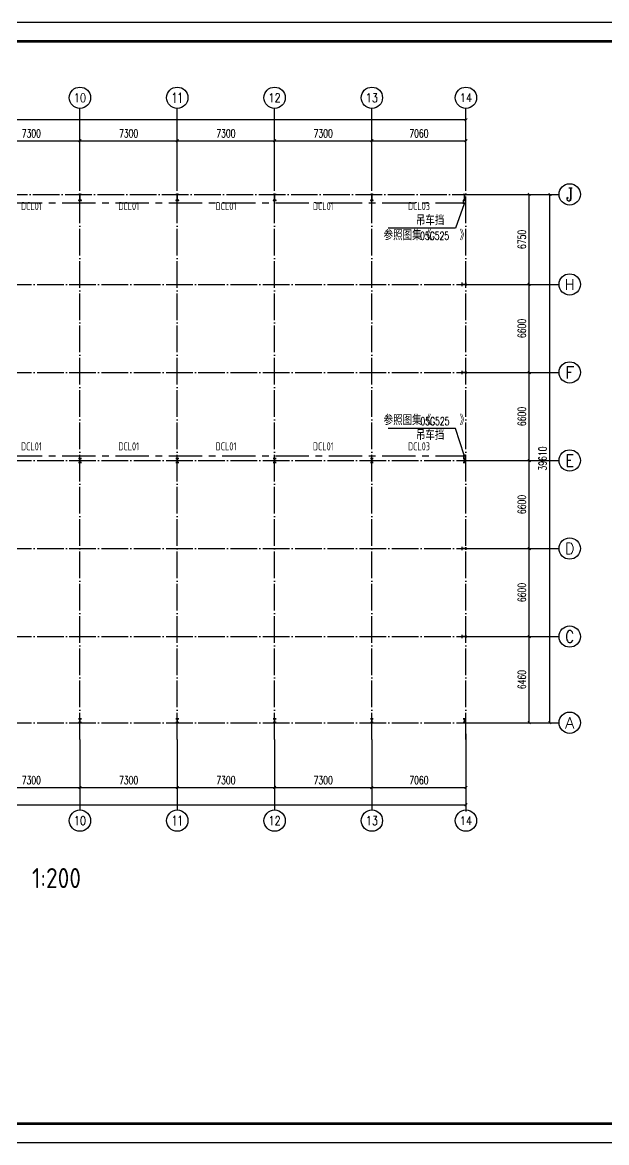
# Model space of a CAD drawing. Extents: x -89996 to 1006241, y -2176 to 440573.
# Drawn here: x 851649 to 895479, y 88594 to 172594 of the extents above; entities that cross this region are included whole.
import ezdxf
from ezdxf.enums import TextEntityAlignment as Align

# ---------------------------------------------------------------- set-up
doc = ezdxf.new("R2010")
doc.units = 0
doc.header["$LTSCALE"] = 1000
doc.header["$MEASUREMENT"] = 0
doc.linetypes.add('CENTERX2', pattern=[4, 2.5, -0.5, 0.5, -0.5])
doc.linetypes.add('DOTE', pattern=[2.42, 2, -0.2, 0.02, -0.2])
for name, color, linetype in [('AXIS', 3, 'Continuous'), ('AXIS_TEXT', 7, 'Continuous'), ('DOTE', 1, 'DOTE'), ('GZ', 50, 'Continuous'), ('NUM', 7, 'Continuous'), ('PUB_TEXT', 7, 'Continuous'), ('PUB_TITLE', 4, 'Continuous'), ('WALL', 9, 'Continuous')]:
    doc.layers.add(name, color=color, linetype=linetype)
doc.styles.add('_TCH_AXIS', font='COMPLEX', dxfattribs={"bigfont": 'GBCBIG'})
doc.styles.add('_TCH_DIM', font='SIMPLEX', dxfattribs={"bigfont": 'GBCBIG'})
doc.styles.add('_TCH_DIM_T3', font='SIMPLEX', dxfattribs={"width": 0.705882, "bigfont": 'GBCBIG'})
doc.styles.add('COMPLEX', font='COMPLEX')
doc.styles.get("Standard").update_dxf_attribs({"font": 'gbenor.shx', "bigfont": 'gbcbig.shx'})
doc.styles.add('TSSD_Norm', font='tssdeng.shx', dxfattribs={"bigfont": 'hztxt.shx'})
doc.dimstyles.new('_TCH_ARCH&&200', dxfattribs={"dimtxt": 595, "dimasz": 200, "dimexe": 500, "dimexo": 600, "dimgap": 252.5, "dimtad": 1, "dimdec": 0, "dimzin": 0, "dimdsep": 46, "dimtxsty": '_TCH_DIM_T3', "dimblk": 'ARCHTICK', "dimcen": 0.09, "dimclrt": 7, "dimazin": 2, "dimtfac": 1, "dimtdec": 0, "dimtix": 1, "dimtmove": 2, "dimatfit": 3, "dimfxl": 0, "dimtolj": 1, "dimtzin": 0, "dimarcsym": 0})
doc.dimstyles.new('TCH-200-1', dxfattribs={"dimtxt": 595, "dimasz": 200, "dimexe": 500, "dimexo": 600, "dimgap": 252.5, "dimtad": 1, "dimdec": 0, "dimzin": 0, "dimdsep": 46, "dimtxsty": '_TCH_DIM_T3', "dimblk": 'ARCHTICK', "dimcen": 0.09, "dimclrd": 3, "dimclre": 3, "dimclrt": 7, "dimazin": 2, "dimtfac": 1, "dimtdec": 0, "dimtix": 1, "dimtmove": 2, "dimatfit": 3, "dimfxl": 0, "dimtolj": 1, "dimtzin": 0, "dimarcsym": 0})

# ---------------------------------------------------------------- blocks, each defined once
blk = doc.blocks.new('_ArchTick')
at = {"color": 0, "linetype": 'ByBlock', "const_width": 0.4}
blk.add_lwpolyline([(-0.5, -0.5), (0.5, 0.5)], dxfattribs=at)
blk = doc.blocks.new('*D1266')
at = {"layer": 'Defpoints', "color": 0, "transparency": 16777216}
for p in [(806767, 119843), (884927, 119843), (884927, 113934)]:
    blk.add_point(p, dxfattribs=at)
at = {"layer": 'WALL', "color": 3, "lineweight": -2, "transparency": 16777216}
for p, q in [((806767, 119243), (806767, 113434)), ((884927, 119243), (884927, 113434)), ((806767, 113934), (884927, 113934))]:
    blk.add_line(p, q, dxfattribs=at)
at = {"layer": 'WALL', "color": 3, "lineweight": -2, "transparency": 16777216, "xscale": 200, "yscale": 200, "zscale": 200, "rotation": 180}
blk.add_blockref('_ArchTick', (806767, 113934), dxfattribs=at)
at = {"layer": 'WALL', "color": 3, "lineweight": -2, "transparency": 16777216, "xscale": 200, "yscale": 200, "zscale": 200}
blk.add_blockref('_ArchTick', (884927, 113934), dxfattribs=at)
at = {"layer": 'WALL', "color": 7, "transparency": 16777216, "insert": (845847, 114484), "char_height": 595, "attachment_point": 5, "style": '_TCH_DIM_T3'}
blk.add_mtext('\\A1;78160', dxfattribs=at)
blk = doc.blocks.new('*D1267')
at = {"layer": 'Defpoints', "color": 0, "transparency": 16777216}
for p in [(884951, 159693), (891229, 159693), (885167, 120083)]:
    blk.add_point(p, dxfattribs=at)
at = {"layer": 'WALL', "color": 3, "lineweight": -2, "transparency": 16777216}
for p, q in [((885551, 159693), (891729, 159693)), ((891229, 120083), (891229, 159693)), ((885767, 120083), (891729, 120083))]:
    blk.add_line(p, q, dxfattribs=at)
at = {"layer": 'WALL', "color": 3, "lineweight": -2, "transparency": 16777216, "xscale": 200, "yscale": 200, "zscale": 200}
for p, rotation in [((891229, 159693), 90), ((891229, 120083), 270)]:
    blk.add_blockref('_ArchTick', p, dxfattribs=dict(at, rotation=rotation))
at = {"layer": 'WALL', "color": 7, "transparency": 16777216, "insert": (890679, 139888), "char_height": 595, "attachment_point": 5, "rotation": 90, "style": '_TCH_DIM_T3'}
blk.add_mtext('\\A1;39610', dxfattribs=at)
blk = doc.blocks.new('*D1268')
at = {"layer": 'Defpoints', "color": 0, "transparency": 16777216}
for p in [(806767, 165281), (806767, 159793), (884927, 160033)]:
    blk.add_point(p, dxfattribs=at)
at = {"layer": 'WALL', "color": 3, "lineweight": -2, "transparency": 16777216}
for p, q in [((806767, 160393), (806767, 165781)), ((884927, 160633), (884927, 165781)), ((884927, 165281), (806767, 165281))]:
    blk.add_line(p, q, dxfattribs=at)
at = {"layer": 'WALL', "color": 3, "lineweight": -2, "transparency": 16777216, "xscale": 200, "yscale": 200, "zscale": 200, "rotation": 180}
blk.add_blockref('_ArchTick', (806767, 165281), dxfattribs=at)
at = {"layer": 'WALL', "color": 3, "lineweight": -2, "transparency": 16777216, "xscale": 200, "yscale": 200, "zscale": 200}
blk.add_blockref('_ArchTick', (884927, 165281), dxfattribs=at)
at = {"layer": 'WALL', "color": 7, "transparency": 16777216, "insert": (845847, 165831), "char_height": 595, "attachment_point": 5, "style": '_TCH_DIM_T3'}
blk.add_mtext('\\A1;78160', dxfattribs=at)
blk = doc.blocks.new('*D2727')
at = {"layer": 'AXIS', "color": 0, "lineweight": -2, "transparency": 16777216}
for p, q in [((885527, 126543), (890172, 126543)), ((889672, 120083), (889672, 126543)), ((885527, 120083), (890172, 120083))]:
    blk.add_line(p, q, dxfattribs=at)
at = {"layer": 'Defpoints', "color": 0, "transparency": 16777216}
for p in [(884927, 126543), (889672, 126543), (884927, 120083)]:
    blk.add_point(p, dxfattribs=at)
at = {"layer": 'AXIS', "color": 0, "lineweight": -2, "transparency": 16777216, "xscale": 200, "yscale": 200, "zscale": 200}
for p, rotation in [((889672, 126543), 90), ((889672, 120083), 270)]:
    blk.add_blockref('_ArchTick', p, dxfattribs=dict(at, rotation=rotation))
at = {"layer": 'AXIS', "color": 7, "transparency": 16777216, "insert": (889122, 123313), "char_height": 595, "attachment_point": 5, "rotation": 90, "style": '_TCH_DIM_T3'}
blk.add_mtext('\\A1;6460', dxfattribs=at)
blk = doc.blocks.new('*D2728')
at = {"layer": 'AXIS', "color": 0, "lineweight": -2, "transparency": 16777216}
for p, q in [((885527, 133143), (890172, 133143)), ((889672, 126543), (889672, 133143)), ((885527, 126543), (890172, 126543))]:
    blk.add_line(p, q, dxfattribs=at)
at = {"layer": 'Defpoints', "color": 0, "transparency": 16777216}
for p in [(884927, 133143), (889672, 133143), (884927, 126543)]:
    blk.add_point(p, dxfattribs=at)
at = {"layer": 'AXIS', "color": 0, "lineweight": -2, "transparency": 16777216, "xscale": 200, "yscale": 200, "zscale": 200}
for p, rotation in [((889672, 133143), 90), ((889672, 126543), 270)]:
    blk.add_blockref('_ArchTick', p, dxfattribs=dict(at, rotation=rotation))
at = {"layer": 'AXIS', "color": 7, "transparency": 16777216, "insert": (889122, 129843), "char_height": 595, "attachment_point": 5, "rotation": 90, "style": '_TCH_DIM_T3'}
blk.add_mtext('\\A1;6600', dxfattribs=at)
blk = doc.blocks.new('*D2729')
at = {"layer": 'AXIS', "color": 0, "lineweight": -2, "transparency": 16777216}
for p, q in [((885527, 139743), (890172, 139743)), ((889672, 133143), (889672, 139743)), ((885527, 133143), (890172, 133143))]:
    blk.add_line(p, q, dxfattribs=at)
at = {"layer": 'Defpoints', "color": 0, "transparency": 16777216}
for p in [(884927, 139743), (889672, 139743), (884927, 133143)]:
    blk.add_point(p, dxfattribs=at)
at = {"layer": 'AXIS', "color": 0, "lineweight": -2, "transparency": 16777216, "xscale": 200, "yscale": 200, "zscale": 200}
for p, rotation in [((889672, 139743), 90), ((889672, 133143), 270)]:
    blk.add_blockref('_ArchTick', p, dxfattribs=dict(at, rotation=rotation))
at = {"layer": 'AXIS', "color": 7, "transparency": 16777216, "insert": (889122, 136443), "char_height": 595, "attachment_point": 5, "rotation": 90, "style": '_TCH_DIM_T3'}
blk.add_mtext('\\A1;6600', dxfattribs=at)
blk = doc.blocks.new('*D2730')
at = {"layer": 'AXIS', "color": 0, "lineweight": -2, "transparency": 16777216}
for p, q in [((885527, 146343), (890172, 146343)), ((889672, 139743), (889672, 146343)), ((885527, 139743), (890172, 139743))]:
    blk.add_line(p, q, dxfattribs=at)
at = {"layer": 'Defpoints', "color": 0, "transparency": 16777216}
for p in [(884927, 146343), (889672, 146343), (884927, 139743)]:
    blk.add_point(p, dxfattribs=at)
at = {"layer": 'AXIS', "color": 0, "lineweight": -2, "transparency": 16777216, "xscale": 200, "yscale": 200, "zscale": 200}
for p, rotation in [((889672, 146343), 90), ((889672, 139743), 270)]:
    blk.add_blockref('_ArchTick', p, dxfattribs=dict(at, rotation=rotation))
at = {"layer": 'AXIS', "color": 7, "transparency": 16777216, "insert": (889122, 143043), "char_height": 595, "attachment_point": 5, "rotation": 90, "style": '_TCH_DIM_T3'}
blk.add_mtext('\\A1;6600', dxfattribs=at)
blk = doc.blocks.new('*D2731')
at = {"layer": 'AXIS', "color": 0, "lineweight": -2, "transparency": 16777216}
for p, q in [((885527, 152943), (890172, 152943)), ((889672, 146343), (889672, 152943)), ((885527, 146343), (890172, 146343))]:
    blk.add_line(p, q, dxfattribs=at)
at = {"layer": 'Defpoints', "color": 0, "transparency": 16777216}
for p in [(884927, 152943), (889672, 152943), (884927, 146343)]:
    blk.add_point(p, dxfattribs=at)
at = {"layer": 'AXIS', "color": 0, "lineweight": -2, "transparency": 16777216, "xscale": 200, "yscale": 200, "zscale": 200}
for p, rotation in [((889672, 152943), 90), ((889672, 146343), 270)]:
    blk.add_blockref('_ArchTick', p, dxfattribs=dict(at, rotation=rotation))
at = {"layer": 'AXIS', "color": 7, "transparency": 16777216, "insert": (889122, 149643), "char_height": 595, "attachment_point": 5, "rotation": 90, "style": '_TCH_DIM_T3'}
blk.add_mtext('\\A1;6600', dxfattribs=at)
blk = doc.blocks.new('*D2732')
at = {"layer": 'AXIS', "color": 0, "lineweight": -2, "transparency": 16777216}
for p, q in [((885527, 159693), (890172, 159693)), ((889672, 152943), (889672, 159693)), ((885527, 152943), (890172, 152943))]:
    blk.add_line(p, q, dxfattribs=at)
at = {"layer": 'Defpoints', "color": 0, "transparency": 16777216}
for p in [(884927, 159693), (889672, 159693), (884927, 152943)]:
    blk.add_point(p, dxfattribs=at)
at = {"layer": 'AXIS', "color": 0, "lineweight": -2, "transparency": 16777216, "xscale": 200, "yscale": 200, "zscale": 200}
for p, rotation in [((889672, 159693), 90), ((889672, 152943), 270)]:
    blk.add_blockref('_ArchTick', p, dxfattribs=dict(at, rotation=rotation))
at = {"layer": 'AXIS', "color": 7, "transparency": 16777216, "insert": (889122, 156318), "char_height": 595, "attachment_point": 5, "rotation": 90, "style": '_TCH_DIM_T3'}
blk.add_mtext('\\A1;6750', dxfattribs=at)
blk = doc.blocks.new('*D2747')
at = {"layer": 'AXIS', "color": 0, "lineweight": -2, "transparency": 16777216}
for p, q in [((848667, 161269), (848667, 164219)), ((855967, 161269), (855967, 164219)), ((848667, 163719), (855967, 163719))]:
    blk.add_line(p, q, dxfattribs=at)
at = {"layer": 'Defpoints', "color": 0, "transparency": 16777216}
for p in [(855967, 163719), (848667, 160669), (855967, 160669)]:
    blk.add_point(p, dxfattribs=at)
at = {"layer": 'AXIS', "color": 0, "lineweight": -2, "transparency": 16777216, "xscale": 200, "yscale": 200, "zscale": 200, "rotation": 180}
blk.add_blockref('_ArchTick', (848667, 163719), dxfattribs=at)
at = {"layer": 'AXIS', "color": 0, "lineweight": -2, "transparency": 16777216, "xscale": 200, "yscale": 200, "zscale": 200}
blk.add_blockref('_ArchTick', (855967, 163719), dxfattribs=at)
at = {"layer": 'AXIS', "color": 7, "transparency": 16777216, "insert": (852317, 164269), "char_height": 595, "attachment_point": 5, "style": '_TCH_DIM_T3'}
blk.add_mtext('\\A1;7300', dxfattribs=at)
blk = doc.blocks.new('*D2748')
at = {"layer": 'AXIS', "color": 0, "lineweight": -2, "transparency": 16777216}
for p, q in [((855967, 161269), (855967, 164219)), ((863267, 161269), (863267, 164219)), ((855967, 163719), (863267, 163719))]:
    blk.add_line(p, q, dxfattribs=at)
at = {"layer": 'Defpoints', "color": 0, "transparency": 16777216}
for p in [(863267, 163719), (855967, 160669), (863267, 160669)]:
    blk.add_point(p, dxfattribs=at)
at = {"layer": 'AXIS', "color": 0, "lineweight": -2, "transparency": 16777216, "xscale": 200, "yscale": 200, "zscale": 200, "rotation": 180}
blk.add_blockref('_ArchTick', (855967, 163719), dxfattribs=at)
at = {"layer": 'AXIS', "color": 0, "lineweight": -2, "transparency": 16777216, "xscale": 200, "yscale": 200, "zscale": 200}
blk.add_blockref('_ArchTick', (863267, 163719), dxfattribs=at)
at = {"layer": 'AXIS', "color": 7, "transparency": 16777216, "insert": (859617, 164269), "char_height": 595, "attachment_point": 5, "style": '_TCH_DIM_T3'}
blk.add_mtext('\\A1;7300', dxfattribs=at)
blk = doc.blocks.new('*D2749')
at = {"layer": 'AXIS', "color": 0, "lineweight": -2, "transparency": 16777216}
for p, q in [((863267, 161269), (863267, 164219)), ((870567, 161269), (870567, 164219)), ((863267, 163719), (870567, 163719))]:
    blk.add_line(p, q, dxfattribs=at)
at = {"layer": 'Defpoints', "color": 0, "transparency": 16777216}
for p in [(870567, 163719), (863267, 160669), (870567, 160669)]:
    blk.add_point(p, dxfattribs=at)
at = {"layer": 'AXIS', "color": 0, "lineweight": -2, "transparency": 16777216, "xscale": 200, "yscale": 200, "zscale": 200, "rotation": 180}
blk.add_blockref('_ArchTick', (863267, 163719), dxfattribs=at)
at = {"layer": 'AXIS', "color": 0, "lineweight": -2, "transparency": 16777216, "xscale": 200, "yscale": 200, "zscale": 200}
blk.add_blockref('_ArchTick', (870567, 163719), dxfattribs=at)
at = {"layer": 'AXIS', "color": 7, "transparency": 16777216, "insert": (866917, 164269), "char_height": 595, "attachment_point": 5, "style": '_TCH_DIM_T3'}
blk.add_mtext('\\A1;7300', dxfattribs=at)
blk = doc.blocks.new('*D2750')
at = {"layer": 'AXIS', "color": 0, "lineweight": -2, "transparency": 16777216}
for p, q in [((870567, 161269), (870567, 164219)), ((877867, 161269), (877867, 164219)), ((870567, 163719), (877867, 163719))]:
    blk.add_line(p, q, dxfattribs=at)
at = {"layer": 'Defpoints', "color": 0, "transparency": 16777216}
for p in [(877867, 163719), (870567, 160669), (877867, 160669)]:
    blk.add_point(p, dxfattribs=at)
at = {"layer": 'AXIS', "color": 0, "lineweight": -2, "transparency": 16777216, "xscale": 200, "yscale": 200, "zscale": 200, "rotation": 180}
blk.add_blockref('_ArchTick', (870567, 163719), dxfattribs=at)
at = {"layer": 'AXIS', "color": 0, "lineweight": -2, "transparency": 16777216, "xscale": 200, "yscale": 200, "zscale": 200}
blk.add_blockref('_ArchTick', (877867, 163719), dxfattribs=at)
at = {"layer": 'AXIS', "color": 7, "transparency": 16777216, "insert": (874217, 164269), "char_height": 595, "attachment_point": 5, "style": '_TCH_DIM_T3'}
blk.add_mtext('\\A1;7300', dxfattribs=at)
blk = doc.blocks.new('*D2751')
at = {"layer": 'AXIS', "color": 0, "lineweight": -2, "transparency": 16777216}
for p, q in [((877867, 161269), (877867, 164219)), ((884927, 161269), (884927, 164219)), ((877867, 163719), (884927, 163719))]:
    blk.add_line(p, q, dxfattribs=at)
at = {"layer": 'Defpoints', "color": 0, "transparency": 16777216}
for p in [(884927, 163719), (877867, 160669), (884927, 160669)]:
    blk.add_point(p, dxfattribs=at)
at = {"layer": 'AXIS', "color": 0, "lineweight": -2, "transparency": 16777216, "xscale": 200, "yscale": 200, "zscale": 200, "rotation": 180}
blk.add_blockref('_ArchTick', (877867, 163719), dxfattribs=at)
at = {"layer": 'AXIS', "color": 0, "lineweight": -2, "transparency": 16777216, "xscale": 200, "yscale": 200, "zscale": 200}
blk.add_blockref('_ArchTick', (884927, 163719), dxfattribs=at)
at = {"layer": 'AXIS', "color": 7, "transparency": 16777216, "insert": (881397, 164269), "char_height": 595, "attachment_point": 5, "style": '_TCH_DIM_T3'}
blk.add_mtext('\\A1;7060', dxfattribs=at)
blk = doc.blocks.new('*D2758')
at = {"layer": 'AXIS', "color": 0, "lineweight": -2, "transparency": 16777216}
for p, q in [((848667, 118216), (848667, 114719)), ((855967, 118216), (855967, 114719)), ((848667, 115219), (855967, 115219))]:
    blk.add_line(p, q, dxfattribs=at)
at = {"layer": 'Defpoints', "color": 0, "transparency": 16777216}
for p in [(848667, 118816), (855967, 118816), (855967, 115219)]:
    blk.add_point(p, dxfattribs=at)
at = {"layer": 'AXIS', "color": 0, "lineweight": -2, "transparency": 16777216, "xscale": 200, "yscale": 200, "zscale": 200, "rotation": 180}
blk.add_blockref('_ArchTick', (848667, 115219), dxfattribs=at)
at = {"layer": 'AXIS', "color": 0, "lineweight": -2, "transparency": 16777216, "xscale": 200, "yscale": 200, "zscale": 200}
blk.add_blockref('_ArchTick', (855967, 115219), dxfattribs=at)
at = {"layer": 'AXIS', "color": 7, "transparency": 16777216, "insert": (852317, 115769), "char_height": 595, "attachment_point": 5, "style": '_TCH_DIM_T3'}
blk.add_mtext('\\A1;7300', dxfattribs=at)
blk = doc.blocks.new('*D2759')
at = {"layer": 'AXIS', "color": 0, "lineweight": -2, "transparency": 16777216}
for p, q in [((855967, 118216), (855967, 114719)), ((863267, 118216), (863267, 114719)), ((855967, 115219), (863267, 115219))]:
    blk.add_line(p, q, dxfattribs=at)
at = {"layer": 'Defpoints', "color": 0, "transparency": 16777216}
for p in [(855967, 118816), (863267, 118816), (863267, 115219)]:
    blk.add_point(p, dxfattribs=at)
at = {"layer": 'AXIS', "color": 0, "lineweight": -2, "transparency": 16777216, "xscale": 200, "yscale": 200, "zscale": 200, "rotation": 180}
blk.add_blockref('_ArchTick', (855967, 115219), dxfattribs=at)
at = {"layer": 'AXIS', "color": 0, "lineweight": -2, "transparency": 16777216, "xscale": 200, "yscale": 200, "zscale": 200}
blk.add_blockref('_ArchTick', (863267, 115219), dxfattribs=at)
at = {"layer": 'AXIS', "color": 7, "transparency": 16777216, "insert": (859617, 115769), "char_height": 595, "attachment_point": 5, "style": '_TCH_DIM_T3'}
blk.add_mtext('\\A1;7300', dxfattribs=at)
blk = doc.blocks.new('*D2760')
at = {"layer": 'AXIS', "color": 0, "lineweight": -2, "transparency": 16777216}
for p, q in [((863267, 118216), (863267, 114719)), ((870567, 118216), (870567, 114719)), ((863267, 115219), (870567, 115219))]:
    blk.add_line(p, q, dxfattribs=at)
at = {"layer": 'Defpoints', "color": 0, "transparency": 16777216}
for p in [(863267, 118816), (870567, 118816), (870567, 115219)]:
    blk.add_point(p, dxfattribs=at)
at = {"layer": 'AXIS', "color": 0, "lineweight": -2, "transparency": 16777216, "xscale": 200, "yscale": 200, "zscale": 200, "rotation": 180}
blk.add_blockref('_ArchTick', (863267, 115219), dxfattribs=at)
at = {"layer": 'AXIS', "color": 0, "lineweight": -2, "transparency": 16777216, "xscale": 200, "yscale": 200, "zscale": 200}
blk.add_blockref('_ArchTick', (870567, 115219), dxfattribs=at)
at = {"layer": 'AXIS', "color": 7, "transparency": 16777216, "insert": (866917, 115769), "char_height": 595, "attachment_point": 5, "style": '_TCH_DIM_T3'}
blk.add_mtext('\\A1;7300', dxfattribs=at)
blk = doc.blocks.new('*D2761')
at = {"layer": 'AXIS', "color": 0, "lineweight": -2, "transparency": 16777216}
for p, q in [((870567, 118216), (870567, 114719)), ((877867, 118216), (877867, 114719)), ((870567, 115219), (877867, 115219))]:
    blk.add_line(p, q, dxfattribs=at)
at = {"layer": 'Defpoints', "color": 0, "transparency": 16777216}
for p in [(870567, 118816), (877867, 118816), (877867, 115219)]:
    blk.add_point(p, dxfattribs=at)
at = {"layer": 'AXIS', "color": 0, "lineweight": -2, "transparency": 16777216, "xscale": 200, "yscale": 200, "zscale": 200, "rotation": 180}
blk.add_blockref('_ArchTick', (870567, 115219), dxfattribs=at)
at = {"layer": 'AXIS', "color": 0, "lineweight": -2, "transparency": 16777216, "xscale": 200, "yscale": 200, "zscale": 200}
blk.add_blockref('_ArchTick', (877867, 115219), dxfattribs=at)
at = {"layer": 'AXIS', "color": 7, "transparency": 16777216, "insert": (874217, 115769), "char_height": 595, "attachment_point": 5, "style": '_TCH_DIM_T3'}
blk.add_mtext('\\A1;7300', dxfattribs=at)
blk = doc.blocks.new('*D2762')
at = {"layer": 'AXIS', "color": 0, "lineweight": -2, "transparency": 16777216}
for p, q in [((877867, 118216), (877867, 114719)), ((884927, 118216), (884927, 114719)), ((877867, 115219), (884927, 115219))]:
    blk.add_line(p, q, dxfattribs=at)
at = {"layer": 'Defpoints', "color": 0, "transparency": 16777216}
for p in [(877867, 118816), (884927, 118816), (884927, 115219)]:
    blk.add_point(p, dxfattribs=at)
at = {"layer": 'AXIS', "color": 0, "lineweight": -2, "transparency": 16777216, "xscale": 200, "yscale": 200, "zscale": 200, "rotation": 180}
blk.add_blockref('_ArchTick', (877867, 115219), dxfattribs=at)
at = {"layer": 'AXIS', "color": 0, "lineweight": -2, "transparency": 16777216, "xscale": 200, "yscale": 200, "zscale": 200}
blk.add_blockref('_ArchTick', (884927, 115219), dxfattribs=at)
at = {"layer": 'AXIS', "color": 7, "transparency": 16777216, "insert": (881397, 115769), "char_height": 595, "attachment_point": 5, "style": '_TCH_DIM_T3'}
blk.add_mtext('\\A1;7060', dxfattribs=at)
blk = doc.blocks.new('_AXISO')
blk.add_circle((0, 0), 0.5)
at = {"layer": 'AXIS_TEXT', "style": 'COMPLEX', "width": 1.041667}
blk.add_attdef('A', text='', height=0.56, dxfattribs=at).set_placement((-0.25, -0.28), (0.25, -0.28), align=Align.FIT)

msp = doc.modelspace()

# ---------------------------------------------------------------- linework, layer by layer
at = {"color": 6, "linetype": 'CENTERX2'}
for p, q in [((806641.94, 159052.28), (884926.94, 159052.28)), ((806641.94, 140091.12), (884926.94, 140091.12))]:
    msp.add_line(p, q, dxfattribs=at)
for points in [[(884897.63, 158984.13), (884736.25, 158984.13), (884736.25, 159242.68), (884897.63, 159242.68)], [(884897.63, 140151.49), (884736.25, 140151.49), (884736.25, 139892.94), (884897.63, 139892.94)]]:
    msp.add_lwpolyline(points, close=True)
at = {"layer": 'AXIS'}
for p, q in [((855966.94, 160669.47), (855966.94, 166140.88)), ((863266.94, 160669.47), (863266.94, 166140.88)), ((870566.94, 160669.47), (870566.94, 166140.88)), ((877866.94, 160669.47), (877866.94, 166140.88)), ((884926.94, 160669.47), (884926.94, 166140.88)), ((886166.94, 159692.68), (891908.57, 159692.68)), ((884796.87, 158984.13), (884148.23, 157152.24)), ((884148.23, 157152.24), (879083.02, 157152.24)), ((886166.94, 152942.68), (891908.57, 152942.68)), ((886166.94, 146342.68), (891908.57, 146342.68)), ((884148.23, 142133.39), (879083.02, 142133.39)), ((884796.87, 140151.49), (884148.23, 142133.39)), ((886166.94, 139742.68), (891908.57, 139742.68)), ((886166.94, 133142.68), (891908.57, 133142.68)), ((886166.94, 126542.68), (891908.57, 126542.68)), ((886166.94, 120082.68), (891908.57, 120082.68)), ((855966.94, 118815.9), (855966.94, 113534.89)), ((863266.94, 118815.9), (863266.94, 113534.89)), ((870566.94, 118815.9), (870566.94, 113534.89)), ((877866.94, 118815.9), (877866.94, 113534.89)), ((884926.94, 118815.9), (884926.94, 113534.89))]:
    msp.add_line(p, q, dxfattribs=at)
at = {"layer": 'DOTE'}
for p, q in [((855966.94, 118815.9), (855966.94, 160669.47)), ((863266.94, 118815.9), (863266.94, 160669.47)), ((870566.94, 118815.9), (870566.94, 160669.47)), ((877866.94, 118815.9), (877866.94, 160669.47)), ((884926.94, 118815.9), (884926.94, 160669.47)), ((806460.94, 159692.68), (885926.94, 159692.68)), ((806766.94, 152942.68), (886166.94, 152942.68)), ((806766.94, 146342.68), (886166.94, 146342.68)), ((806766.94, 139742.68), (886166.94, 139742.68)), ((806766.94, 133142.68), (886166.94, 133142.68)), ((806766.94, 126542.68), (886166.94, 126542.68)), ((806766.94, 120082.68), (886166.94, 120082.68))]:
    msp.add_line(p, q, dxfattribs=at)
at = {"layer": 'GZ'}
for points in [[(856076.94, 159692.68), (855856.94, 159692.68), (855856.94, 159682.68), (855960.09, 159682.68), (855963.94, 159677.68), (855963.94, 159257.33), (855960.09, 159252.68), (855856.94, 159252.68), (855856.94, 159242.68), (856076.94, 159242.68), (856076.94, 159252.68), (855973.94, 159252.68), (855969.94, 159257.17), (855969.94, 159677.68), (855973.94, 159682.68), (856076.94, 159682.68), (856076.94, 159692.68)], [(863376.94, 159692.68), (863156.94, 159692.68), (863156.94, 159682.68), (863260.09, 159682.68), (863263.94, 159677.68), (863263.94, 159257.33), (863260.09, 159252.68), (863156.94, 159252.68), (863156.94, 159242.68), (863376.94, 159242.68), (863376.94, 159252.68), (863273.94, 159252.68), (863269.94, 159257.17), (863269.94, 159677.68), (863273.94, 159682.68), (863376.94, 159682.68), (863376.94, 159692.68)], [(870676.94, 159692.68), (870456.94, 159692.68), (870456.94, 159682.68), (870560.09, 159682.68), (870563.94, 159677.68), (870563.94, 159257.33), (870560.09, 159252.68), (870456.94, 159252.68), (870456.94, 159242.68), (870676.94, 159242.68), (870676.94, 159252.68), (870573.94, 159252.68), (870569.94, 159257.17), (870569.94, 159677.68), (870573.94, 159682.68), (870676.94, 159682.68), (870676.94, 159692.68)], [(877976.94, 159692.68), (877756.94, 159692.68), (877756.94, 159682.68), (877860.09, 159682.68), (877863.94, 159677.68), (877863.94, 159257.33), (877860.09, 159252.68), (877756.94, 159252.68), (877756.94, 159242.68), (877976.94, 159242.68), (877976.94, 159252.68), (877873.94, 159252.68), (877869.94, 159257.17), (877869.94, 159677.68), (877873.94, 159682.68), (877976.94, 159682.68), (877976.94, 159692.68)], [(884926.94, 159692.68), (884706.94, 159692.68), (884706.94, 159682.68), (884810.09, 159682.68), (884813.94, 159677.68), (884813.94, 159257.33), (884810.09, 159252.68), (884706.94, 159252.68), (884706.94, 159242.68), (884926.94, 159242.68), (884926.94, 159252.68), (884823.94, 159252.68), (884819.94, 159257.17), (884819.94, 159677.68), (884823.94, 159682.68), (884926.94, 159682.68), (884926.94, 159692.68)], [(884626.94, 153052.68), (884626.94, 152832.68), (884636.94, 152832.68), (884636.94, 152935.83), (884641.94, 152939.68), (884912.29, 152939.68), (884916.94, 152935.83), (884916.94, 152832.68), (884926.94, 152832.68), (884926.94, 153052.68), (884916.94, 153052.68), (884916.94, 152949.68), (884912.46, 152945.68), (884641.94, 152945.68), (884636.94, 152949.68), (884636.94, 153052.68), (884626.94, 153052.68)], [(884626.94, 146452.68), (884626.94, 146232.68), (884636.94, 146232.68), (884636.94, 146335.83), (884641.94, 146339.68), (884912.29, 146339.68), (884916.94, 146335.83), (884916.94, 146232.68), (884926.94, 146232.68), (884926.94, 146452.68), (884916.94, 146452.68), (884916.94, 146349.68), (884912.46, 146345.68), (884641.94, 146345.68), (884636.94, 146349.68), (884636.94, 146452.68), (884626.94, 146452.68)], [(856076.94, 139892.94), (855856.94, 139892.94), (855856.94, 139882.94), (855960.09, 139882.94), (855963.94, 139877.94), (855963.94, 139607.59), (855960.09, 139602.94), (855856.94, 139602.94), (855856.94, 139592.94), (856076.94, 139592.94), (856076.94, 139602.94), (855973.94, 139602.94), (855969.94, 139607.43), (855969.94, 139877.94), (855973.94, 139882.94), (856076.94, 139882.94), (856076.94, 139892.94)], [(863376.94, 139892.94), (863156.94, 139892.94), (863156.94, 139882.94), (863260.09, 139882.94), (863263.94, 139877.94), (863263.94, 139607.59), (863260.09, 139602.94), (863156.94, 139602.94), (863156.94, 139592.94), (863376.94, 139592.94), (863376.94, 139602.94), (863273.94, 139602.94), (863269.94, 139607.43), (863269.94, 139877.94), (863273.94, 139882.94), (863376.94, 139882.94), (863376.94, 139892.94)], [(870676.94, 139892.94), (870456.94, 139892.94), (870456.94, 139882.94), (870560.09, 139882.94), (870563.94, 139877.94), (870563.94, 139607.59), (870560.09, 139602.94), (870456.94, 139602.94), (870456.94, 139592.94), (870676.94, 139592.94), (870676.94, 139602.94), (870573.94, 139602.94), (870569.94, 139607.43), (870569.94, 139877.94), (870573.94, 139882.94), (870676.94, 139882.94), (870676.94, 139892.94)], [(877976.94, 139892.94), (877756.94, 139892.94), (877756.94, 139882.94), (877860.09, 139882.94), (877863.94, 139877.94), (877863.94, 139607.59), (877860.09, 139602.94), (877756.94, 139602.94), (877756.94, 139592.94), (877976.94, 139592.94), (877976.94, 139602.94), (877873.94, 139602.94), (877869.94, 139607.43), (877869.94, 139877.94), (877873.94, 139882.94), (877976.94, 139882.94), (877976.94, 139892.94)], [(884926.94, 139892.94), (884706.94, 139892.94), (884706.94, 139882.94), (884810.09, 139882.94), (884813.94, 139877.94), (884813.94, 139607.59), (884810.09, 139602.94), (884706.94, 139602.94), (884706.94, 139592.94), (884926.94, 139592.94), (884926.94, 139602.94), (884823.94, 139602.94), (884819.94, 139607.43), (884819.94, 139877.94), (884823.94, 139882.94), (884926.94, 139882.94), (884926.94, 139892.94)], [(884626.94, 133252.68), (884626.94, 133032.68), (884636.94, 133032.68), (884636.94, 133135.83), (884641.94, 133139.68), (884912.29, 133139.68), (884916.94, 133135.83), (884916.94, 133032.68), (884926.94, 133032.68), (884926.94, 133252.68), (884916.94, 133252.68), (884916.94, 133149.68), (884912.46, 133145.68), (884641.94, 133145.68), (884636.94, 133149.68), (884636.94, 133252.68), (884626.94, 133252.68)], [(884626.94, 126652.68), (884626.94, 126432.68), (884636.94, 126432.68), (884636.94, 126535.83), (884641.94, 126539.68), (884912.29, 126539.68), (884916.94, 126535.83), (884916.94, 126432.68), (884926.94, 126432.68), (884926.94, 126652.68), (884916.94, 126652.68), (884916.94, 126549.68), (884912.46, 126545.68), (884641.94, 126545.68), (884636.94, 126549.68), (884636.94, 126652.68), (884626.94, 126652.68)], [(856076.94, 120382.68), (855856.94, 120382.68), (855856.94, 120372.68), (855960.09, 120372.68), (855963.94, 120367.68), (855963.94, 120097.33), (855960.09, 120092.68), (855856.94, 120092.68), (855856.94, 120082.68), (856076.94, 120082.68), (856076.94, 120092.68), (855973.94, 120092.68), (855969.94, 120097.17), (855969.94, 120367.68), (855973.94, 120372.68), (856076.94, 120372.68), (856076.94, 120382.68)], [(863376.94, 120382.68), (863156.94, 120382.68), (863156.94, 120372.68), (863260.09, 120372.68), (863263.94, 120367.68), (863263.94, 120097.33), (863260.09, 120092.68), (863156.94, 120092.68), (863156.94, 120082.68), (863376.94, 120082.68), (863376.94, 120092.68), (863273.94, 120092.68), (863269.94, 120097.17), (863269.94, 120367.68), (863273.94, 120372.68), (863376.94, 120372.68), (863376.94, 120382.68)], [(870676.94, 120382.68), (870456.94, 120382.68), (870456.94, 120372.68), (870560.09, 120372.68), (870563.94, 120367.68), (870563.94, 120097.33), (870560.09, 120092.68), (870456.94, 120092.68), (870456.94, 120082.68), (870676.94, 120082.68), (870676.94, 120092.68), (870573.94, 120092.68), (870569.94, 120097.17), (870569.94, 120367.68), (870573.94, 120372.68), (870676.94, 120372.68), (870676.94, 120382.68)], [(877976.94, 120382.68), (877756.94, 120382.68), (877756.94, 120372.68), (877860.09, 120372.68), (877863.94, 120367.68), (877863.94, 120097.33), (877860.09, 120092.68), (877756.94, 120092.68), (877756.94, 120082.68), (877976.94, 120082.68), (877976.94, 120092.68), (877873.94, 120092.68), (877869.94, 120097.17), (877869.94, 120367.68), (877873.94, 120372.68), (877976.94, 120372.68), (877976.94, 120382.68)], [(884926.94, 120382.68), (884706.94, 120382.68), (884706.94, 120372.68), (884810.09, 120372.68), (884813.94, 120367.68), (884813.94, 120097.33), (884810.09, 120092.68), (884706.94, 120092.68), (884706.94, 120082.68), (884926.94, 120082.68), (884926.94, 120092.68), (884823.94, 120092.68), (884819.94, 120097.17), (884819.94, 120367.68), (884823.94, 120372.68), (884926.94, 120372.68), (884926.94, 120382.68)]]:
    msp.add_lwpolyline(points, close=True, dxfattribs=at)
at = {"layer": 'PUB_TITLE'}
msp.add_lwpolyline([(790463.87, 88593.71), (909263.87, 88593.71), (909263.87, 172593.71), (790463.87, 172593.71)], close=True, dxfattribs=at)
at = {"layer": 'PUB_TITLE', "const_width": 212.12}
msp.add_lwpolyline([(793999.23, 90007.85), (793999.23, 171179.57), (907849.73, 171179.57), (907849.73, 90007.85)], close=True, dxfattribs=at)

# ---------------------------------------------------------------- block references
at = {"layer": 'AXIS'}
ref = msp.add_blockref('_AXISO', (855966.94, 166940.88), dxfattribs=dict(at, xscale=1600, yscale=1600, zscale=1600))
ref.add_attrib('A', '10', dxfattribs={"layer": 'AXIS_TEXT', "height": 656.891, "style": '_TCH_AXIS'}).set_placement((855513.38, 166612.44), (856420.51, 166612.44), align=Align.FIT)
ref = msp.add_blockref('_AXISO', (863266.94, 166940.88), dxfattribs=dict(at, xscale=1600, yscale=1600, zscale=1600))
ref.add_attrib('A', '11', dxfattribs={"layer": 'AXIS_TEXT', "height": 737.525, "style": '_TCH_AXIS'}).set_placement((862845.5, 166572.12), (863688.39, 166572.12), align=Align.FIT)
ref = msp.add_blockref('_AXISO', (870566.94, 166940.88), dxfattribs=dict(at, xscale=1600, yscale=1600, zscale=1600))
ref.add_attrib('A', '12', dxfattribs={"layer": 'AXIS_TEXT', "height": 656.891, "style": '_TCH_AXIS'}).set_placement((870113.38, 166612.44), (871020.51, 166612.44), align=Align.FIT)
ref = msp.add_blockref('_AXISO', (877866.94, 166940.88), dxfattribs=dict(at, xscale=1600, yscale=1600, zscale=1600))
ref.add_attrib('A', '13', dxfattribs={"layer": 'AXIS_TEXT', "height": 656.891, "style": '_TCH_AXIS'}).set_placement((877413.38, 166612.44), (878320.51, 166612.44), align=Align.FIT)
ref = msp.add_blockref('_AXISO', (884926.94, 166940.88), dxfattribs=dict(at, xscale=1600, yscale=1600, zscale=1600))
ref.add_attrib('A', '14', dxfattribs={"layer": 'AXIS_TEXT', "height": 628.15, "style": '_TCH_AXIS'}).set_placement((884463.31, 166626.81), (885390.58, 166626.81), align=Align.FIT)
ref = msp.add_blockref('_AXISO', (892708.57, 159692.68), dxfattribs=dict(at, xscale=1600, yscale=1600, zscale=1600))
ref.add_attrib('A', 'J', dxfattribs={"layer": 'AXIS_TEXT', "height": 992.13, "style": '_TCH_AXIS'}).set_placement((892448.73, 159196.62), (892968.42, 159196.62), align=Align.FIT)
ref = msp.add_blockref('_AXISO', (892708.57, 152942.68), dxfattribs=dict(at, xscale=1600, yscale=1600, zscale=1600))
ref.add_attrib('A', 'H', dxfattribs={"layer": 'AXIS_TEXT', "height": 811.03, "style": '_TCH_AXIS'}).set_placement((892322.37, 152537.17), (893094.78, 152537.17), align=Align.FIT)
ref = msp.add_blockref('_AXISO', (892708.57, 146342.68), dxfattribs=dict(at, xscale=1600, yscale=1600, zscale=1600))
ref.add_attrib('A', 'F', dxfattribs={"layer": 'AXIS_TEXT', "height": 890.88, "style": '_TCH_AXIS'}).set_placement((892369.19, 145897.24), (893047.96, 145897.24), align=Align.FIT)
ref = msp.add_blockref('_AXISO', (892708.57, 139742.68), dxfattribs=dict(at, xscale=1600, yscale=1600, zscale=1600))
ref.add_attrib('A', 'E', dxfattribs={"layer": 'AXIS_TEXT', "height": 890.88, "style": '_TCH_AXIS'}).set_placement((892369.19, 139297.24), (893047.96, 139297.24), align=Align.FIT)
ref = msp.add_blockref('_AXISO', (892708.57, 133142.68), dxfattribs=dict(at, xscale=1600, yscale=1600, zscale=1600))
ref.add_attrib('A', 'D', dxfattribs={"layer": 'AXIS_TEXT', "height": 870.51, "style": '_TCH_AXIS'}).set_placement((892356.22, 132707.43), (893060.92, 132707.43), align=Align.FIT)
ref = msp.add_blockref('_AXISO', (892708.57, 126542.68), dxfattribs=dict(at, xscale=1600, yscale=1600, zscale=1600))
ref.add_attrib('A', 'C', dxfattribs={"layer": 'AXIS_TEXT', "height": 911.38, "style": '_TCH_AXIS'}).set_placement((892383.08, 126086.99), (893034.07, 126086.99), align=Align.FIT)
ref = msp.add_blockref('_AXISO', (892708.57, 120082.68), dxfattribs=dict(at, xscale=1600, yscale=1600, zscale=1600))
ref.add_attrib('A', 'A', dxfattribs={"layer": 'AXIS_TEXT', "height": 850.37, "style": '_TCH_AXIS'}).set_placement((892344.13, 119657.5), (893073.02, 119657.5), align=Align.FIT)
ref = msp.add_blockref('_AXISO', (855966.94, 112734.89), dxfattribs=dict(at, xscale=1600, yscale=1600, zscale=1600))
ref.add_attrib('A', '10', dxfattribs={"layer": 'AXIS_TEXT', "height": 656.891, "style": '_TCH_AXIS'}).set_placement((855513.38, 112406.44), (856420.51, 112406.44), align=Align.FIT)
ref = msp.add_blockref('_AXISO', (863266.94, 112734.89), dxfattribs=dict(at, xscale=1600, yscale=1600, zscale=1600))
ref.add_attrib('A', '11', dxfattribs={"layer": 'AXIS_TEXT', "height": 737.525, "style": '_TCH_AXIS'}).set_placement((862845.5, 112366.12), (863688.39, 112366.12), align=Align.FIT)
ref = msp.add_blockref('_AXISO', (870566.94, 112734.89), dxfattribs=dict(at, xscale=1600, yscale=1600, zscale=1600))
ref.add_attrib('A', '12', dxfattribs={"layer": 'AXIS_TEXT', "height": 656.891, "style": '_TCH_AXIS'}).set_placement((870113.38, 112406.44), (871020.51, 112406.44), align=Align.FIT)
ref = msp.add_blockref('_AXISO', (877866.94, 112734.89), dxfattribs=dict(at, xscale=1600, yscale=1600, zscale=1600))
ref.add_attrib('A', '13', dxfattribs={"layer": 'AXIS_TEXT', "height": 656.891, "style": '_TCH_AXIS'}).set_placement((877413.38, 112406.44), (878320.51, 112406.44), align=Align.FIT)
ref = msp.add_blockref('_AXISO', (884926.94, 112734.89), dxfattribs=dict(at, xscale=1600, yscale=1600, zscale=1600))
ref.add_attrib('A', '14', dxfattribs={"layer": 'AXIS_TEXT', "height": 628.15, "style": '_TCH_AXIS'}).set_placement((884463.31, 112420.81), (885390.58, 112420.81), align=Align.FIT)

# ---------------------------------------------------------------- texts
at = {"layer": 'NUM', "style": 'TSSD_Norm', "width": 0.7}
for s, p in [('DCL01', (852323.11, 158335.26)), ('DCL01', (859623.11, 158335.26)), ('DCL01', (866923.11, 158335.26)), ('DCL01', (874223.11, 158335.26)), ('DCL03', (881403.11, 158335.26)), ('DCL01', (852323.11, 140323.53)), ('DCL01', (859623.11, 140323.53)), ('DCL01', (866923.11, 140323.53)), ('DCL01', (874223.11, 140323.53)), ('DCL03', (881403.11, 140323.53))]:
    msp.add_text(s, height=600, dxfattribs=at).set_placement(p, align=Align.BOTTOM_CENTER)
at = {"layer": 'PUB_TEXT', "style": '_TCH_DIM'}
for s, p in [('吊车挡', (881161.05, 157388.78)), ('参照图集《    》', (878744.35, 156268.78)), ('参照图集《    》', (878744.35, 142401.82)), ('吊车挡', (881161.05, 141289.71))]:
    msp.add_text(s, height=714.894, dxfattribs=at).set_placement(p)
at = {"layer": 'PUB_TEXT', "style": '_TCH_DIM', "width": 0.705882}
for p in [(881487.72, 156296.77), (881511.02, 142393.86)]:
    msp.add_text('05G525', height=595, dxfattribs=at).set_placement(p)
at = {"layer": 'PUB_TEXT'}
msp.add_text('1:200', height=1500, dxfattribs=at).set_placement((852364.3, 107678.91))

# ---------------------------------------------------------------- dimensions: what is measured, and where the dimension line sits
at = {"layer": 'AXIS'}
for p1, p2, distance, picture, middle in [((848666.94, 160669.47), (855966.94, 160669.47), 3050, '*D2747', (852316.94, 164269.47)), ((855966.94, 160669.47), (863266.94, 160669.47), 3050, '*D2748', (859616.94, 164269.47)), ((863266.94, 160669.47), (870566.94, 160669.47), 3050, '*D2749', (866916.94, 164269.47)), ((870566.94, 160669.47), (877866.94, 160669.47), 3050, '*D2750', (874216.94, 164269.47)), ((877866.94, 160669.47), (884926.94, 160669.47), 3050, '*D2751', (881396.94, 164269.47)), ((884926.94, 152942.68), (884926.94, 159692.68), -4745.51, '*D2732', (889122.45, 156317.68)), ((884926.94, 146342.68), (884926.94, 152942.68), -4745.51, '*D2731', (889122.45, 149642.68)), ((884926.94, 139742.68), (884926.94, 146342.68), -4745.51, '*D2730', (889122.45, 143042.68)), ((884926.94, 133142.68), (884926.94, 139742.68), -4745.51, '*D2729', (889122.45, 136442.68)), ((884926.94, 126542.68), (884926.94, 133142.68), -4745.51, '*D2728', (889122.45, 129842.68)), ((884926.94, 120082.68), (884926.94, 126542.68), -4745.51, '*D2727', (889122.45, 123312.68)), ((848666.94, 118815.9), (855966.94, 118815.9), -3596.91, '*D2758', (852316.94, 115768.98)), ((855966.94, 118815.9), (863266.94, 118815.9), -3596.91, '*D2759', (859616.94, 115768.98)), ((863266.94, 118815.9), (870566.94, 118815.9), -3596.91, '*D2760', (866916.94, 115768.98)), ((870566.94, 118815.9), (877866.94, 118815.9), -3596.91, '*D2761', (874216.94, 115768.98)), ((877866.94, 118815.9), (884926.94, 118815.9), -3596.91, '*D2762', (881396.94, 115768.98))]:
    dim = msp.add_aligned_dim(p1=p1, p2=p2, distance=distance, dimstyle='_TCH_ARCH&&200', dxfattribs=at)
    dim.commit()
    dim.dimension.update_dxf_attribs({"geometry": picture, "text_midpoint": middle})
at = {"layer": 'WALL'}
for base, p1, p2, angle, picture, middle in [((806766.94, 165281.3), (884926.94, 160032.68), (806766.94, 159792.68), 180, '*D1268', (845846.94, 165831.3)), ((891228.54, 159692.68), (885166.94, 120082.68), (884951.05, 159692.68), 90, '*D1267', (890678.54, 139887.68))]:
    dim = msp.add_linear_dim(base=base, p1=p1, p2=p2, angle=angle, dimstyle='TCH-200-1', dxfattribs=at)
    dim.commit()
    dim.dimension.update_dxf_attribs({"geometry": picture, "text_midpoint": middle})
dim = msp.add_linear_dim(base=(884926.94, 113934.14), p1=(806766.94, 119842.68), p2=(884926.94, 119842.68), dimstyle='TCH-200-1', dxfattribs=at)
dim.commit()
dim.dimension.update_dxf_attribs({"geometry": '*D1266', "text_midpoint": (845846.94, 114484.14)})

doc.saveas('drawing.dxf')
